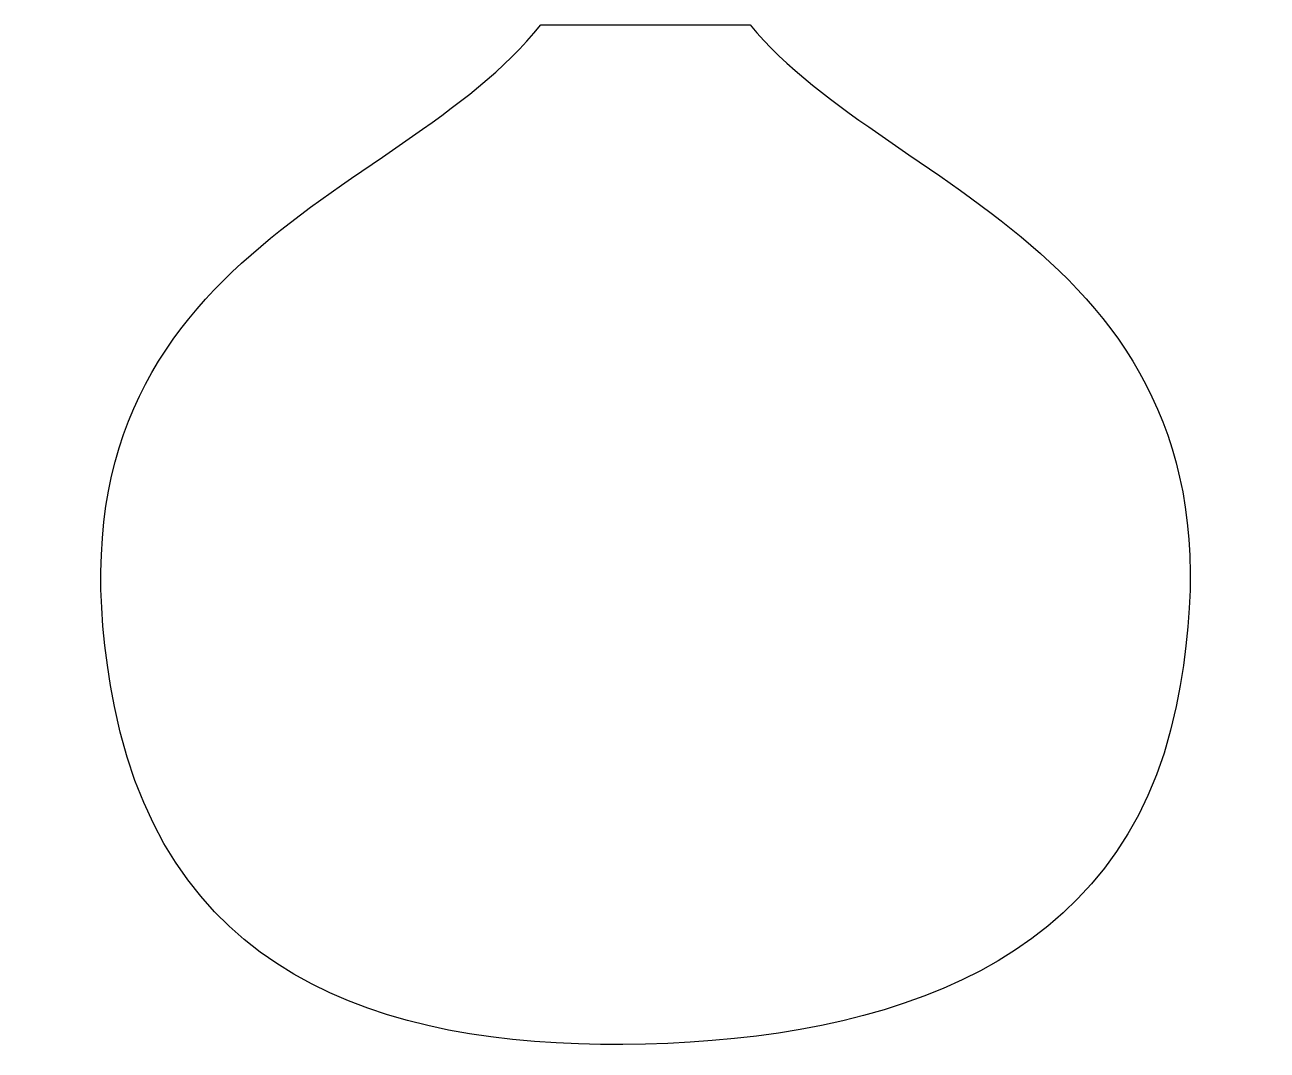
# Model space of a CAD drawing. Extents: x -28 to 441, y -2 to 385.
import ezdxf

# ---------------------------------------------------------------- set-up
doc = ezdxf.new("R2010")
doc.units = 0
doc.layers.get('0').update_dxf_attribs({"linetype": 'CONTINUOUS'})

msp = doc.modelspace()

# ---------------------------------------------------------------- linework, layer by layer
at = {"color": 1}
msp.add_lwpolyline([(166.442779, 385.36166), (245.465002, 385.36166), (245.465002, 385.36166)], dxfattribs=at)
for points in [[(5.576114, 128.090676), (-28.271673, 298.624639), (113.733667, 317.930728), (166.442779, 385.36166)], [(245.465002, 385.36166), (298.52747, 320.619826), (440.680009, 297.00807), (406.331674, 128.090676)], [(205.953891, 0.573673), (115.862825, -1.697454), (26.853505, 20.889609), (5.576114, 128.090676)], [(406.331674, 128.090676), (386.336399, 29.758471), (296.044959, 2.8448), (205.953891, 0.573673)]]:
    msp.add_open_spline(points, degree=3, dxfattribs=at)

doc.saveas('drawing.dxf')
